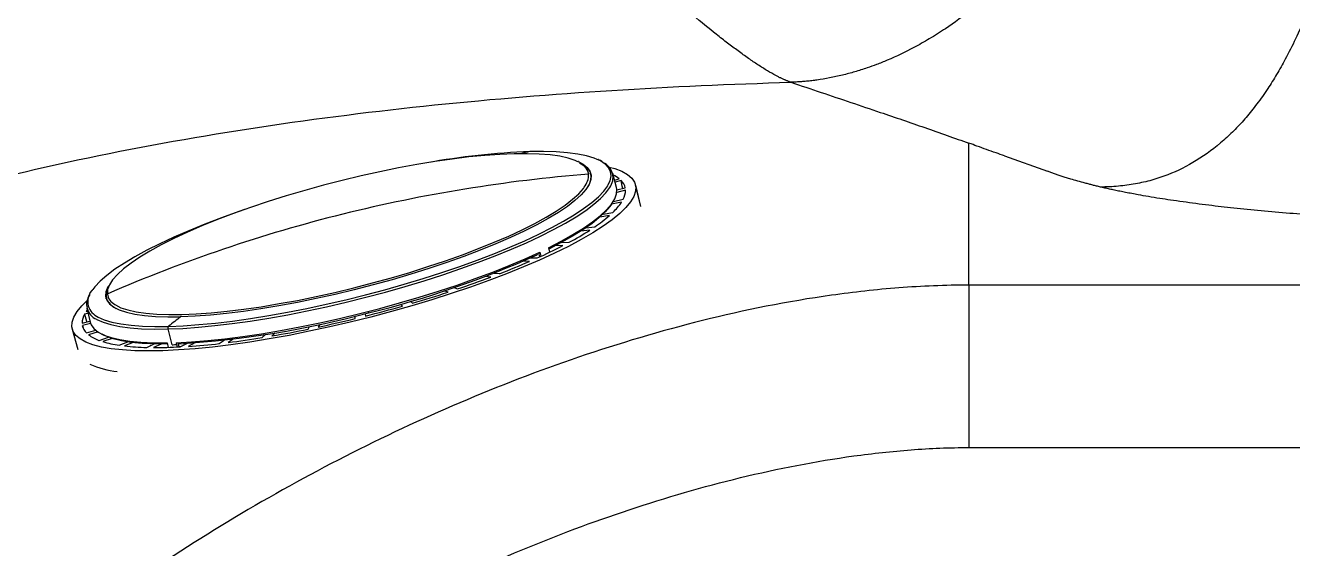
# Model space of a CAD drawing. Extents: x 525 to 613, y 487 to 635.
# Drawn here: x 571.48 to 583.06, y 531.13 to 535.91 of the extents above; entities that cross this region are included whole.
import ezdxf

# ---------------------------------------------------------------- set-up
doc = ezdxf.new("R2010")
doc.units = 0
doc.header["$MEASUREMENT"] = 0
doc.layers.add('1', color=4, linetype='Continuous')
doc.layers.add('STD TEST', color=3, linetype='Continuous')

# ---------------------------------------------------------------- blocks, each defined once
blk = doc.blocks.new('2023 VANGUARD')
at = {"layer": '1', "color": 3, "linetype": 'Continuous', "lineweight": 25}
for p, q in [((11.146, -59.154), (11.146, -57.856)), ((7.577, -58.025), (7.575, -58.024)), ((11.47, -57.972), (11.865, -58.112)), ((7.691, -58.148), (7.687, -58.132)), ((7.924, -58.26), (7.892, -58.134)), ((7.691, -58.148), (7.694, -58.157)), ((7.907, -58.193), (7.948, -58.181)), ((7.967, -58.197), (7.912, -58.213)), ((8.143, -58.423), (8.099, -58.236)), ((8.102, -58.252), (8.145, -58.435)), ((7.896, -58.388), (7.985, -58.369)), ((8.007, -58.286), (7.927, -58.306)), ((7.928, -58.284), (8.005, -58.265)), ((7.971, -58.394), (7.879, -58.413)), ((7.862, -58.516), (7.773, -58.531)), ((7.803, -58.504), (7.891, -58.489)), ((7.681, -58.65), (7.599, -58.66)), ((7.644, -58.63), (7.726, -58.621)), ((7.302, -58.813), (7.312, -58.853)), ((7.303, -58.813), (7.306, -58.825)), ((7.305, -58.825), (7.306, -58.825)), ((7.434, -58.792), (7.361, -58.796)), ((7.42, -58.765), (7.493, -58.761)), ((7.13, -58.937), (7.068, -58.936)), ((7.138, -58.904), (7.2, -58.905)), ((7.197, -58.864), (7.2, -58.876)), ((7.211, -58.857), (7.214, -58.871)), ((7.214, -58.871), (7.221, -58.896)), ((7.223, -58.852), (7.233, -58.89)), ((6.808, -59.043), (6.857, -59.049)), ((3.282, -59.161), (3.272, -59.182)), ((6.439, -59.177), (6.473, -59.189)), ((6.777, -59.08), (6.728, -59.074)), ((11.146, -59.154), (11.146, -60.639)), ((29.693, -59.154), (11.146, -59.154)), ((3.132, -59.199), (3.113, -59.225)), ((3.262, -59.266), (3.265, -59.282)), ((3.265, -59.282), (3.268, -59.292)), ((6.385, -59.218), (6.351, -59.206)), ((3.094, -59.413), (3.063, -59.419)), ((3.077, -59.395), (3.089, -59.392)), ((3.083, -59.366), (3.115, -59.493)), ((5.655, -59.395), (5.658, -59.408)), ((5.968, -59.346), (5.95, -59.329)), ((6.041, -59.302), (6.06, -59.319)), ((3.041, -59.502), (3.113, -59.484)), ((3.118, -59.504), (3.044, -59.523)), ((3.044, -59.523), (3.05, -59.544)), ((5.212, -59.513), (5.198, -59.537)), ((5.537, -59.46), (5.535, -59.439)), ((5.628, -59.416), (5.631, -59.436)), ((2.95, -59.556), (3.002, -59.742)), ((3.081, -59.591), (3.165, -59.567)), ((3.187, -59.582), (3.1, -59.607)), ((3.196, -59.659), (3.283, -59.63)), ((3.317, -59.641), (3.23, -59.67)), ((3.863, -59.699), (3.826, -59.554)), ((4.687, -59.633), (4.717, -59.606)), ((4.806, -59.591), (4.776, -59.619)), ((5.106, -59.557), (5.12, -59.532)), ((3.381, -59.703), (3.46, -59.673)), ((3.509, -59.679), (3.429, -59.71)), ((3.631, -59.723), (3.701, -59.692)), ((3.662, -59.703), (3.673, -59.704)), ((3.763, -59.693), (3.692, -59.724)), ((3.817, -59.682), (3.828, -59.723)), ((3.9, -59.68), (3.905, -59.698)), ((3.905, -59.698), (3.91, -59.719)), ((3.915, -59.679), (3.925, -59.719)), ((3.929, -59.678), (3.932, -59.69)), ((3.938, -59.718), (3.997, -59.687)), ((4.07, -59.683), (4.011, -59.714)), ((4.294, -59.688), (4.339, -59.658)), ((4.421, -59.648), (4.376, -59.678)), ((11.146, -60.639), (30.379, -60.639))]:
    blk.add_line(p, q, dxfattribs=at)
at = {"layer": '1', "color": 3, "linetype": 'Continuous', "lineweight": 25, "flags": 128}
for points in [[(7.565, -58.023), (7.547, -58.014), (7.483, -57.993), (7.407, -57.976), (7.319, -57.964), (7.219, -57.955), (7.109, -57.952), (6.989, -57.953), (6.859, -57.958), (6.721, -57.968), (6.575, -57.982), (6.423, -58.001), (6.264, -58.024), (6.101, -58.051), (5.933, -58.082), (5.763, -58.117), (5.591, -58.155), (5.418, -58.196)], [(7.748, -58.004), (7.721, -57.993), (7.652, -57.972), (7.571, -57.955), (7.477, -57.943), (7.373, -57.935), (7.258, -57.932), (7.133, -57.933)], [(7.85, -58.234), (7.866, -58.199), (7.875, -58.156), (7.871, -58.116), (7.853, -58.08), (7.822, -58.047), (7.778, -58.018), (7.748, -58.004)], [(7.579, -58.027), (7.62, -58.049), (7.658, -58.078), (7.682, -58.112), (7.693, -58.149), (7.691, -58.189), (7.674, -58.233), (7.645, -58.28), (7.601, -58.329), (7.545, -58.38), (7.476, -58.434), (7.394, -58.489), (7.301, -58.545), (7.196, -58.603), (7.081, -58.661), (6.956, -58.719), (6.822, -58.777), (6.68, -58.835), (6.53, -58.892), (6.373, -58.948), (6.211, -59.002), (6.045, -59.054), (5.875, -59.104), (5.702, -59.152), (5.528, -59.197), (5.354, -59.239), (5.18, -59.277), (5.009, -59.312), (4.84, -59.343), (4.675, -59.371), (4.515, -59.394), (4.361, -59.413), (4.214, -59.427), (4.075, -59.437), (3.944, -59.443)], [(7.587, -58.036), (7.617, -58.053), (7.655, -58.082), (7.68, -58.116), (7.691, -58.153), (7.688, -58.193), (7.674, -58.234)], [(7.684, -58.124), (7.69, -58.138), (7.693, -58.143)], [(7.857, -58.074), (7.909, -58.089), (7.974, -58.113), (8.026, -58.142), (8.065, -58.175), (8.09, -58.212), (8.102, -58.252)], [(8.102, -58.252), (8.099, -58.296), (8.083, -58.343), (8.053, -58.392), (8.01, -58.445), (7.954, -58.5), (7.884, -58.557), (7.802, -58.616), (7.708, -58.676), (7.602, -58.737), (7.485, -58.8), (7.358, -58.863), (7.221, -58.926), (7.074, -58.988), (6.92, -59.051), (6.758, -59.112), (6.589, -59.172), (6.415, -59.231), (6.236, -59.288), (6.053, -59.343), (5.868, -59.396), (5.68, -59.446), (5.492, -59.492), (5.304, -59.536), (5.117, -59.576), (4.932, -59.613), (4.751, -59.646), (4.573, -59.675), (4.401, -59.699), (4.234, -59.72), (4.075, -59.736), (3.923, -59.747), (3.78, -59.754), (3.646, -59.756), (3.522, -59.754), (3.409, -59.747), (3.307, -59.736), (3.217, -59.72), (3.139, -59.699), (3.074, -59.675), (3.022, -59.646), (2.983, -59.613), (2.958, -59.577), (2.947, -59.536)], [(5.418, -58.196), (5.246, -58.241), (5.075, -58.288), (4.906, -58.338), (4.741, -58.39), (4.581, -58.443), (4.426, -58.499), (4.277, -58.555), (4.136, -58.612), (4.003, -58.67), (3.879, -58.728), (3.764, -58.785), (3.661, -58.842), (3.568, -58.898), (3.488, -58.953), (3.419, -59.006), (3.363, -59.057), (3.32, -59.106), (3.291, -59.152), (3.29, -59.152)], [(3.832, -59.531), (3.966, -59.525), (4.108, -59.515), (4.259, -59.501), (4.416, -59.482), (4.579, -59.46), (4.747, -59.433), (4.919, -59.402), (5.094, -59.367), (5.272, -59.329), (5.451, -59.288), (5.63, -59.243), (5.808, -59.196), (5.984, -59.146), (6.157, -59.093), (6.327, -59.039), (6.492, -58.983), (6.651, -58.925), (6.804, -58.867), (6.949, -58.808), (7.087, -58.748), (7.215, -58.688), (7.333, -58.628), (7.441, -58.569), (7.539, -58.511), (7.624, -58.454), (7.698, -58.399), (7.759, -58.346), (7.808, -58.294), (7.844, -58.246), (7.85, -58.234)], [(7.674, -58.234), (7.672, -58.237), (7.652, -58.27)], [(7.983, -58.271), (7.978, -58.248), (7.967, -58.197)], [(3.34, -59.331), (3.345, -59.335), (3.396, -59.36), (3.459, -59.381), (3.536, -59.398), (3.624, -59.411), (3.723, -59.419), (3.833, -59.423), (3.953, -59.422), (4.083, -59.416), (4.221, -59.407), (4.367, -59.392), (4.52, -59.373), (4.678, -59.351), (4.842, -59.323), (5.009, -59.293), (5.179, -59.258), (5.351, -59.22), (5.524, -59.178), (5.696, -59.134), (5.867, -59.086), (6.036, -59.037), (6.201, -58.985), (6.362, -58.931), (6.517, -58.876), (6.665, -58.82), (6.807, -58.762), (6.94, -58.705), (7.064, -58.647), (7.178, -58.589), (7.282, -58.533), (7.374, -58.477), (7.455, -58.422), (7.523, -58.369), (7.579, -58.318), (7.622, -58.269), (7.63, -58.258)], [(3.826, -59.554), (3.961, -59.549), (4.104, -59.539), (4.255, -59.524), (4.413, -59.506), (4.578, -59.483), (4.747, -59.456), (4.92, -59.424), (5.097, -59.39), (5.275, -59.351), (5.455, -59.31), (5.635, -59.265), (5.814, -59.217), (5.992, -59.167), (6.166, -59.114), (6.337, -59.059), (6.503, -59.003), (6.664, -58.945), (6.817, -58.886), (6.964, -58.826), (7.102, -58.766), (7.231, -58.706), (7.35, -58.646), (7.459, -58.587), (7.557, -58.528), (7.643, -58.471), (7.717, -58.415), (7.779, -58.361), (7.828, -58.31), (7.864, -58.261)], [(7.302, -58.813), (7.42, -58.752), (7.527, -58.692), (7.623, -58.633), (7.706, -58.575), (7.776, -58.519), (7.834, -58.466), (7.878, -58.414), (7.908, -58.365), (7.925, -58.319), (7.927, -58.277), (7.924, -58.26)], [(4.526, -58.462), (4.473, -58.481), (4.314, -58.538), (4.161, -58.597), (4.016, -58.656), (3.879, -58.716), (3.75, -58.776), (3.632, -58.835), (3.524, -58.894), (3.427, -58.952), (3.341, -59.009), (3.267, -59.065), (3.206, -59.118), (3.157, -59.169), (3.138, -59.193)], [(7.881, -58.41), (7.865, -58.434), (7.822, -58.484), (7.766, -58.537), (7.698, -58.592), (7.617, -58.648), (7.524, -58.706), (7.42, -58.765), (7.306, -58.825)], [(3.9, -59.68), (4.04, -59.672), (4.189, -59.661), (4.346, -59.644), (4.509, -59.624), (4.679, -59.598), (4.853, -59.569), (5.031, -59.536), (5.212, -59.499), (5.394, -59.458), (5.578, -59.414), (5.761, -59.367), (5.942, -59.317), (6.121, -59.264), (6.297, -59.209), (6.468, -59.153), (6.634, -59.094), (6.793, -59.035), (6.945, -58.974), (7.089, -58.913), (7.223, -58.852)], [(3.278, -59.165), (3.275, -59.17), (3.259, -59.214), (3.256, -59.254), (3.267, -59.291), (3.292, -59.325), (3.33, -59.355), (3.381, -59.38), (3.446, -59.402), (3.522, -59.419), (3.611, -59.432), (3.711, -59.44), (3.823, -59.444), (3.944, -59.443)], [(3.29, -59.152), (3.274, -59.195), (3.272, -59.235)], [(2.947, -59.536), (2.949, -59.493), (2.965, -59.446), (2.995, -59.396), (3.038, -59.343), (3.085, -59.297)], [(3.26, -59.257), (3.271, -59.294), (3.282, -59.311)], [(3.262, -59.279), (3.261, -59.262), (3.261, -59.258)], [(3.086, -59.381), (3.084, -59.383), (3.077, -59.395)], [(3.063, -59.419), (3.081, -59.482), (3.084, -59.491)], [(3.115, -59.493), (3.123, -59.516), (3.149, -59.551), (3.188, -59.583), (3.24, -59.61), (3.306, -59.633), (3.385, -59.652), (3.476, -59.666), (3.578, -59.676), (3.692, -59.681), (3.817, -59.682)], [(3.171, -59.465), (3.177, -59.469), (3.234, -59.494), (3.304, -59.515), (3.386, -59.532), (3.479, -59.544), (3.584, -59.552), (3.7, -59.555), (3.826, -59.554)], [(3.173, -59.438), (3.187, -59.446), (3.244, -59.471), (3.313, -59.492), (3.395, -59.508), (3.488, -59.521), (3.592, -59.528), (3.707, -59.532), (3.832, -59.531)], [(3.821, -59.693), (3.7, -59.692), (3.589, -59.687), (3.489, -59.677), (3.401, -59.662), (3.324, -59.644), (3.26, -59.621), (3.225, -59.603)], [(3.924, -59.716), (3.933, -59.716), (3.943, -59.716)]]:
    blk.add_lwpolyline(points, dxfattribs=at)
at = {"layer": '1', "color": 3, "linetype": 'Continuous', "lineweight": 25}
for centre, radius, start, end in [((7.417, -64.899), 6.972, 92.3302, 100.1245), ((8.564, -64.813), 7.027, 101.7441, 102.4767), ((7.513, -58.176), 0.162, 12.9598, 71.0756), ((8.752, -71.862), 13.765, 94.506, 103.9889), ((7.489, -58.144), 0.181, 321.0754, 1.4623), ((7.744, -58.172), 0.149, 323.3552, 66.3337), ((7.765, -58.418), 0.3, 52.2109, 64.1017), ((7.874, -58.293), 0.134, 12.0532, 45.9007), ((7.831, -58.285), 0.176, 331.3979, 359.5661), ((7.529, -58.102), 0.53, 313.2022, 326.6593), ((8.74, -71.818), 13.72, 103.9864, 113.4904), ((6.947, -57.466), 1.393, 303.9729, 311.0306), ((6.135, -56.237), 2.867, 298.2803, 302.64), ((5.196, -54.466), 4.871, 294.296, 297.3568), ((3.47, -50.565), 9.11, 283.8989, 294.1738), ((4.269, -52.386), 7.148, 291.2252, 293.5951), ((3.49, -50.36), 9.319, 288.6656, 290.6513), ((3.231, -59.329), 0.149, 143.3552, 246.3337), ((3.244, -59.303), 0.152, 133.9332, 242.3708), ((3.279, -59.253), 0.0192, 112.9326, 190.8539), ((3.405, -59.213), 0.135, 189.3912, 241.021), ((2.963, -48.786), 10.979, 286.3835, 288.1635), ((3.442, -59.183), 0.204, 218.6162, 244.239), ((3.402, -51.025), 8.681, 273.5023, 285.0654), ((2.732, -47.997), 11.801, 284.2209, 285.9173), ((3.217, -59.503), 0.176, 151.3979, 179.5661), ((3.174, -59.495), 0.134, 192.0532, 225.9007), ((9.559, -66.691), 9.17, 127.7648, 128.6558), ((2.773, -48.175), 11.618, 282.0488, 283.7629), ((3.313, -59.324), 0.355, 233.0226, 250.615), ((3.848, -59.548), 0.0234, 134.2724, 196.7398), ((3.313, -51.162), 8.582, 277.1149, 279.2128), ((3.006, -49.301), 10.468, 279.7357, 281.5732), ((3.521, -58.697), 1.016, 253.3329, 262.0431), ((3.682, -57.453), 2.271, 263.6032, 268.6958), ((3.711, -55.617), 4.107, 269.7366, 273.1662), ((3.758, -55.57), 4.13, 271.4547, 272.0368), ((3.578, -53.403), 6.326, 273.9324, 276.5035), ((3.45, -59.133), 0.816, 245.4365, 263.8678)]:
    blk.add_arc(centre, radius, start, end, dxfattribs=at)
for points, knots in [([(14.893, -53.243), (14.891, -53.271), (14.886, -53.329), (14.879, -53.42), (14.87, -53.52), (14.862, -53.616), (14.843, -53.81), (14.817, -54.062), (14.778, -54.382), (14.74, -54.648), (14.701, -54.897), (14.662, -55.12), (14.621, -55.331), (14.578, -55.528), (14.533, -55.722), (14.464, -55.99), (14.385, -56.253), (14.295, -56.51), (14.22, -56.702), (14.135, -56.896), (14.045, -57.075), (13.96, -57.226), (13.874, -57.363), (13.781, -57.495), (13.682, -57.619), (13.581, -57.73), (13.435, -57.869), (13.235, -58.019), (13.007, -58.133), (12.817, -58.196), (12.666, -58.231), (12.537, -58.248), (12.443, -58.255), (12.396, -58.256), (12.371, -58.257), (12.358, -58.257), (12.351, -58.257), (12.348, -58.257)], [0, 0, 0, 0, 0.013614, 0.028447, 0.044506, 0.062605, 0.075647, 0.139822, 0.186901, 0.233484, 0.271242, 0.310292, 0.344523, 0.376572, 0.408926, 0.442058, 0.512194, 0.543559, 0.575357, 0.6132, 0.647147, 0.673455, 0.698373, 0.726245, 0.752095, 0.776344, 0.799463, 0.850632, 0.898039, 0.922947, 0.947916, 0.973436, 0.986637, 0.993348, 0.99673, 0.99842, 1, 1, 1, 1]), ([(12.424, -54.848), (12.421, -54.857), (12.415, -54.879), (12.403, -54.917), (12.388, -54.964), (12.368, -55.021), (12.349, -55.073), (12.324, -55.135), (12.298, -55.196), (12.268, -55.264), (12.213, -55.38), (12.124, -55.545), (11.992, -55.754), (11.849, -55.952), (11.697, -56.137), (11.529, -56.317), (11.39, -56.449), (11.269, -56.555), (11.134, -56.666), (10.967, -56.788), (10.788, -56.901), (10.612, -57), (10.45, -57.078), (10.305, -57.136), (10.206, -57.171), (10.103, -57.204), (9.988, -57.235), (9.873, -57.26), (9.779, -57.276), (9.709, -57.285), (9.662, -57.29), (9.614, -57.294), (9.566, -57.297), (9.534, -57.298), (9.518, -57.299)], [0, 0, 0, 0, 0.007263, 0.017114, 0.029557, 0.044597, 0.062243, 0.071059, 0.094518, 0.112219, 0.126818, 0.190429, 0.252155, 0.311486, 0.372511, 0.431107, 0.495021, 0.515498, 0.550848, 0.625323, 0.668638, 0.708635, 0.775184, 0.801843, 0.824142, 0.853483, 0.88237, 0.912175, 0.940818, 0.952666, 0.964506, 0.976339, 0.98817, 1, 1, 1, 1]), ([(9.517, -57.299), (9.514, -57.297), (9.507, -57.295), (9.497, -57.291), (9.487, -57.287), (9.476, -57.283), (9.465, -57.278), (9.454, -57.274), (9.443, -57.268), (9.431, -57.263), (9.419, -57.257), (9.406, -57.251), (9.394, -57.244), (9.361, -57.227), (9.304, -57.194), (9.22, -57.142), (9.13, -57.081), (9.038, -57.014), (8.939, -56.941), (8.805, -56.836), (8.664, -56.721), (8.519, -56.598), (8.409, -56.503), (8.295, -56.404), (8.203, -56.324), (8.134, -56.263), (8.088, -56.223), (8.041, -56.182), (7.992, -56.139), (7.959, -56.11), (7.942, -56.095)], [0, 0, 0, 0, 0.009997, 0.020069, 0.030216, 0.04044, 0.05074, 0.061117, 0.07157, 0.0821, 0.092707, 0.10339, 0.114151, 0.124989, 0.185957, 0.250014, 0.310882, 0.374971, 0.435603, 0.500003, 0.624986, 0.685509, 0.750017, 0.810715, 0.874991, 0.898671, 0.923019, 0.948026, 0.973689, 1, 1, 1, 1]), ([(-2.469, -60.179), (-2.08, -59.907), (-1.668, -59.662), (-0.803, -59.218), (-0.35, -59.02), (0.355, -58.751), (0.594, -58.667), (1.081, -58.507), (1.327, -58.432), (2.073, -58.22), (2.581, -58.097), (3.611, -57.881), (4.134, -57.789), (5.192, -57.629), (5.725, -57.562), (7.335, -57.396), (8.423, -57.331), (9.518, -57.299)], [0, 0, 0, 0, 0.125, 0.125, 0.25, 0.25, 0.3125, 0.3125, 0.375, 0.375, 0.5, 0.5, 0.625, 0.625, 0.75, 0.75, 1, 1, 1, 1]), ([(9.518, -57.299), (9.61, -57.33), (9.793, -57.391), (10.065, -57.483), (10.314, -57.567), (10.539, -57.643), (10.743, -57.714), (10.945, -57.784), (11.08, -57.833), (11.146, -57.856)], [0, 0, 0, 0, 0.168512, 0.33518, 0.5, 0.625587, 0.75, 0.876809, 1, 1, 1, 1]), ([(11.47, -57.972), (11.445, -57.963), (11.39, -57.944), (11.306, -57.914), (11.224, -57.884), (11.171, -57.865), (11.146, -57.856)], [0, 0, 0, 0, 0.236756, 0.5, 0.774651, 1, 1, 1, 1]), ([(7.794, -58.024), (7.784, -58.018), (7.773, -58.011), (7.759, -58.006), (7.757, -58.005)], [0, 0, 0, 0, 0.90409, 1, 1, 1, 1]), ([(12.348, -58.257), (12.342, -58.255), (12.33, -58.252), (12.312, -58.248), (12.294, -58.244), (12.271, -58.238), (12.242, -58.23), (12.196, -58.218), (12.14, -58.202), (12.083, -58.186), (12.036, -58.172), (11.998, -58.16), (11.962, -58.148), (11.927, -58.136), (11.895, -58.124), (11.875, -58.116), (11.865, -58.112)], [0, 0, 0, 0, 0.031558, 0.062921, 0.094092, 0.125075, 0.188136, 0.256038, 0.387059, 0.512962, 0.597954, 0.681375, 0.763258, 0.843635, 0.922538, 1, 1, 1, 1]), ([(16.432, -58.59), (16.418, -58.59), (16.389, -58.59), (16.346, -58.59), (16.302, -58.59), (16.259, -58.589), (16.215, -58.589), (16.171, -58.588), (16.092, -58.587), (15.974, -58.586), (15.823, -58.583), (15.669, -58.579), (15.518, -58.575), (15.365, -58.57), (15.215, -58.565), (15.066, -58.559), (14.87, -58.55), (14.625, -58.537), (14.344, -58.518), (13.982, -58.491), (13.647, -58.46), (13.329, -58.423), (13.138, -58.398), (12.991, -58.377), (12.885, -58.361), (12.788, -58.345), (12.703, -58.33), (12.634, -58.317), (12.578, -58.307), (12.526, -58.296), (12.477, -58.286), (12.431, -58.276), (12.388, -58.266), (12.361, -58.26), (12.348, -58.257)], [0, 0, 0, 0, 0.008737, 0.017502, 0.026294, 0.035113, 0.043959, 0.052831, 0.061729, 0.092331, 0.124404, 0.154242, 0.186788, 0.218016, 0.249392, 0.280812, 0.312132, 0.374592, 0.439903, 0.499719, 0.624639, 0.683864, 0.749541, 0.783218, 0.81218, 0.845137, 0.87492, 0.894851, 0.91409, 0.93264, 0.950502, 0.967679, 0.984176, 1, 1, 1, 1]), ([(11.146, -59.154), (10.928, -59.154), (10.715, -59.163), (10.297, -59.195), (10.092, -59.218), (9.487, -59.303), (9.095, -59.382), (8.326, -59.574), (7.947, -59.687), (7.209, -59.939), (6.847, -60.078), (6.138, -60.381), (5.789, -60.545), (5.103, -60.895), (4.766, -61.082), (4.105, -61.478), (3.78, -61.688), (3.141, -62.137), (2.827, -62.375), (2.521, -62.63)], [0, 0, 0, 0, 0.0625, 0.0625, 0.125, 0.125, 0.25, 0.25, 0.375, 0.375, 0.5, 0.5, 0.625, 0.625, 0.75, 0.75, 0.875, 0.875, 1, 1, 1, 1]), ([(3.272, -59.182), (3.271, -59.182), (3.263, -59.198), (3.259, -59.223), (3.26, -59.246), (3.26, -59.255)], [0, 0, 0, 0, 0.026085, 0.632354, 1, 1, 1, 1]), ([(3.417, -63.719), (3.689, -63.495), (3.973, -63.283), (4.555, -62.883), (4.853, -62.695), (5.462, -62.34), (5.772, -62.173), (6.405, -61.859), (6.727, -61.713), (7.377, -61.442), (7.707, -61.319), (8.376, -61.096), (8.717, -60.997), (9.401, -60.831), (9.745, -60.764), (10.267, -60.692), (10.441, -60.673), (10.792, -60.646), (10.969, -60.639), (11.146, -60.639)], [0, 0, 0, 0, 0.125, 0.125, 0.25, 0.25, 0.375, 0.375, 0.5, 0.5, 0.625, 0.625, 0.75, 0.75, 0.875, 0.875, 0.9375, 0.9375, 1, 1, 1, 1])]:
    blk.add_open_spline(points, degree=3, knots=knots, dxfattribs=at)
blk.add_open_spline([(9.518, -57.299), (9.518, -57.299), (9.517, -57.299), (9.517, -57.299)], degree=3, dxfattribs=at)
blk = doc.blocks.new('2026 Vanguard')
at = {"layer": 'STD TEST', "color": 1}
blk.add_blockref('2023 VANGUARD', (44.161, 88.209), dxfattribs=at)

msp = doc.modelspace()

# ---------------------------------------------------------------- block references
at = {"layer": '1'}
msp.add_blockref('2026 Vanguard', (524.798, 504.482), dxfattribs=at)

doc.saveas('drawing.dxf')
